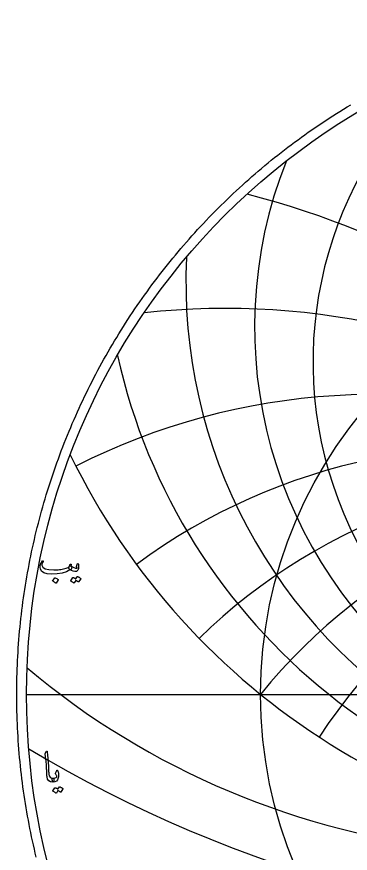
# Model space of a CAD drawing. Header units: millimetres. Extents: x -69 to 69, y -69 to 71.
# Drawn here: x -68.9 to -35.5, y -15.9 to 68 of the extents above; entities that cross this region are included whole.
import ezdxf

# ---------------------------------------------------------------- set-up
doc = ezdxf.new("R2010")
doc.units = ezdxf.units.MM
for name, color, linetype in [('CUT_OUTER', 1, 'Continuous'), ('ENGRAVE', 7, 'Continuous'), ('ENGRAVE_FINE', 8, 'Continuous'), ('TEXT', 5, 'Continuous')]:
    doc.layers.add(name, color=color, linetype=linetype)

msp = doc.modelspace()

# ---------------------------------------------------------------- linework, layer by layer
at = {"layer": 'CUT_OUTER'}
msp.add_lwpolyline([(-66.9682, -16.3386), (-67.0672, -15.9274), (-67.1636, -15.5156), (-67.2576, -15.1032), (-67.349, -14.6902), (-67.4379, -14.2767), (-67.5242, -13.8626), (-67.608, -13.4481), (-67.6892, -13.033), (-67.7679, -12.6174), (-67.8441, -12.2013), (-67.9177, -11.7848), (-67.9887, -11.3679), (-68.0572, -10.9505), (-68.1231, -10.5327), (-68.1864, -10.1145), (-68.2472, -9.6959), (-68.3054, -9.277), (-68.361, -8.8577), (-68.4141, -8.4381), (-68.4646, -8.0181), (-68.5125, -7.5979), (-68.5578, -7.1774), (-68.6006, -6.7566), (-68.6407, -6.3355), (-68.6783, -5.9142), (-68.7133, -5.4927), (-68.7457, -5.071), (-68.7755, -4.6491), (-68.8028, -4.227), (-68.8274, -3.8047), (-68.8495, -3.3824), (-68.8689, -2.9598), (-68.8858, -2.5372), (-68.9001, -2.1145), (-68.9117, -1.6917), (-68.9208, -1.2688), (-68.9273, -0.8459), (-68.9312, -0.423), (-68.9325, 0), (-68.9312, 0.423), (-68.9273, 0.8459), (-68.9208, 1.2688), (-68.9117, 1.6917), (-68.9001, 2.1145), (-68.8858, 2.5372), (-68.8689, 2.9598), (-68.8495, 3.3824), (-68.8274, 3.8047), (-68.8028, 4.227), (-68.7755, 4.6491), (-68.7457, 5.071), (-68.7133, 5.4927), (-68.6783, 5.9142), (-68.6407, 6.3355), (-68.6006, 6.7566), (-68.5578, 7.1774), (-68.5125, 7.5979), (-68.4646, 8.0181), (-68.4141, 8.4381), (-68.361, 8.8577), (-68.3054, 9.277), (-68.2472, 9.6959), (-68.1864, 10.1145), (-68.1231, 10.5327), (-68.0572, 10.9505), (-67.9887, 11.3679), (-67.9177, 11.7848), (-67.8441, 12.2013), (-67.7679, 12.6174), (-67.6892, 13.033), (-67.608, 13.4481), (-67.5242, 13.8626), (-67.4379, 14.2767), (-67.349, 14.6902), (-67.2576, 15.1032), (-67.1636, 15.5156), (-67.0672, 15.9274), (-66.9682, 16.3386), (-66.8667, 16.7492), (-66.7626, 17.1592), (-66.6561, 17.5685), (-66.5471, 17.9772), (-66.4355, 18.3852), (-66.3214, 18.7925), (-66.2049, 19.1991), (-66.0858, 19.6049), (-65.9643, 20.01), (-65.8403, 20.4144), (-65.7138, 20.818), (-65.5848, 21.2208), (-65.4534, 21.6229), (-65.3194, 22.0241), (-65.1831, 22.4245), (-65.0443, 22.824), (-64.903, 23.2227), (-64.7593, 23.6205), (-64.6131, 24.0174), (-64.4645, 24.4134), (-64.3135, 24.8085), (-64.1601, 25.2026), (-64.0042, 25.5958), (-63.846, 25.9881), (-63.6853, 26.3793), (-63.5223, 26.7696), (-63.3568, 27.1589), (-63.189, 27.5471), (-63.0188, 27.9343), (-62.8462, 28.3204), (-62.6712, 28.7055), (-62.4939, 29.0895), (-62.3142, 29.4724), (-62.1322, 29.8542), (-61.9479, 30.2349), (-61.7612, 30.6144), (-61.5722, 30.9928), (-61.3809, 31.37), (-61.1872, 31.7461), (-60.9913, 32.1209), (-60.793, 32.4946), (-60.5925, 32.867), (-60.3897, 33.2381), (-60.1846, 33.6081), (-59.9773, 33.9767), (-59.7677, 34.3441), (-59.5558, 34.7102), (-59.3417, 35.0749), (-59.1254, 35.4384), (-58.9068, 35.8005), (-58.686, 36.1613), (-58.4631, 36.5207), (-58.2379, 36.8787), (-58.0105, 37.2354), (-57.7809, 37.5906), (-57.5492, 37.9444), (-57.3153, 38.2968), (-57.0792, 38.6478), (-56.841, 38.9973), (-56.6006, 39.3453), (-56.3582, 39.6919), (-56.1136, 40.037), (-55.8668, 40.3805), (-55.618, 40.7225), (-55.3671, 41.063), (-55.1141, 41.402), (-54.859, 41.7394), (-54.6019, 42.0752), (-54.3427, 42.4095), (-54.0814, 42.7421), (-53.8182, 43.0731), (-53.5529, 43.4025), (-53.2855, 43.7303), (-53.0162, 44.0564), (-52.7449, 44.3809), (-52.4716, 44.7037), (-52.1963, 45.0248), (-51.919, 45.3443), (-51.6398, 45.662), (-51.3587, 45.978), (-51.0756, 46.2922), (-50.7906, 46.6048), (-50.5037, 46.9155), (-50.2149, 47.2245), (-49.9242, 47.5318), (-49.6316, 47.8372), (-49.3371, 48.1408), (-49.0408, 48.4426), (-48.7426, 48.7426), (-48.4426, 49.0408), (-48.1408, 49.3371), (-47.8372, 49.6316), (-47.5318, 49.9242), (-47.2245, 50.2149), (-46.9155, 50.5037), (-46.6048, 50.7906), (-46.2922, 51.0756), (-45.978, 51.3587), (-45.662, 51.6398), (-45.3443, 51.919), (-45.0248, 52.1963), (-44.7037, 52.4716), (-44.3809, 52.7449), (-44.0564, 53.0162), (-43.7303, 53.2855), (-43.4025, 53.5529), (-43.0731, 53.8182), (-42.7421, 54.0814), (-42.4095, 54.3427), (-42.0752, 54.6019), (-41.7394, 54.859), (-41.402, 55.1141), (-41.063, 55.3671), (-40.7225, 55.618), (-40.3805, 55.8668), (-40.037, 56.1136), (-39.6919, 56.3582), (-39.3453, 56.6006), (-38.9973, 56.841), (-38.6478, 57.0792), (-38.2968, 57.3153), (-37.9444, 57.5492), (-37.5906, 57.7809), (-37.2354, 58.0105), (-36.8787, 58.2379), (-36.5207, 58.4631), (-36.1613, 58.686), (-35.8005, 58.9068), (-35.4384, 59.1254)], dxfattribs=at)
at = {"layer": 'ENGRAVE'}
msp.add_lwpolyline([(-67.95, 0), (67.95, 0)], dxfattribs=at)
for radius in [67.95, 44.4794]:
    msp.add_circle((0, 0), radius, dxfattribs=at)
for centre, radius, start, end in [((0, 33.3639), 39.2198, 131.307855, 48.692145), ((0, 36.8385), 45.0823, 158.307565, 21.692435), ((0, 41.2872), 51.9657, 177.166321, 2.833679), ((0, 47.1036), 60.279, 192.562112, 347.437888), ((0, 54.9274), 70.6784, 205.930897, 334.069103), ((0, -36.0187), 57.2342, 39, 141), ((0, -36.0187), 57.2342, 39, 141), ((-16.9456, 63.242), 79.1525, 229.930345, 264.433471)]:
    msp.add_arc(centre, radius, start, end, dxfattribs=at)
at = {"layer": 'ENGRAVE_FINE'}
for centre, radius, start, end in [((-68.2091, -36.0187), 89.0407, 14.688568, 75.445741), ((-68.2091, -36.0187), 89.0407, 14.688568, 75.445741), ((-48.0252, -36.0187), 74.714, 18.753071, 96.251491), ((-48.0252, -36.0187), 74.714, 18.753071, 96.251491), ((-33.0442, -36.0187), 66.0884, 23.109812, 116.954145), ((-33.0442, -36.0187), 66.0884, 23.109812, 116.954145), ((-20.8316, -36.0187), 60.9074, 27.851987, 126.345474), ((-20.8316, -36.0187), 60.9074, 27.851987, 126.345474), ((-10.0919, -36.0187), 58.1172, 33.097661, 134.238363), ((-10.0919, -36.0187), 58.1172, 33.097661, 134.238363), ((10.0919, -36.0187), 58.1172, 45.761637, 146.902339), ((10.0919, -36.0187), 58.1172, 45.761637, 146.902339), ((0, 107.9194), 132.0697, 239.147014, 300.852986)]:
    msp.add_arc(centre, radius, start, end, dxfattribs=at)
at = {"layer": 'TEXT'}
for points in [[(-63.4948, 12.8726), (-63.4906, 12.8705), (-63.4867, 12.8683), (-63.4831, 12.8662), (-63.4798, 12.864), (-63.4764, 12.8616), (-63.4728, 12.8587), (-63.4689, 12.8552), (-63.4648, 12.8512), (-63.4302, 12.8105), (-63.4165, 12.7526), (-63.4238, 12.6776), (-63.4519, 12.5854), (-63.4779, 12.5294), (-63.5044, 12.4943), (-63.5315, 12.4801), (-63.5591, 12.4868), (-63.573, 12.4935), (-63.5848, 12.4965), (-63.5944, 12.4957), (-63.6019, 12.4911), (-63.9534, 12.2988), (-64.3735, 12.1632), (-64.8622, 12.0844), (-65.4194, 12.0625), (-65.87, 12.101), (-66.2102, 12.2039), (-66.4401, 12.3711), (-66.5596, 12.6026), (-66.5781, 12.7119), (-66.5821, 12.8212), (-66.5716, 12.9305), (-66.5467, 13.0398), (-66.5127, 13.1365), (-66.4706, 13.2252), (-66.4205, 13.3058), (-66.3624, 13.3784), (-66.3514, 13.3875), (-66.3399, 13.3934), (-66.3279, 13.3961), (-66.3153, 13.3956), (-66.3035, 13.3905), (-66.2938, 13.3838), (-66.2863, 13.3755), (-66.281, 13.3655), (-66.2786, 13.3559), (-66.2799, 13.3441), (-66.285, 13.3302), (-66.2938, 13.3141), (-66.356, 13.223), (-66.3967, 13.1341), (-66.416, 13.0473), (-66.4138, 12.9626), (-66.312, 12.7504), (-66.0752, 12.5983), (-65.7034, 12.5061), (-65.1965, 12.474), (-65.0573, 12.4761), (-64.9184, 12.4825), (-64.7798, 12.4933), (-64.6414, 12.5083), (-64.5041, 12.5275), (-64.3687, 12.5511), (-64.2351, 12.579), (-64.1034, 12.6111), (-63.9757, 12.6476), (-63.8709, 12.684), (-63.7892, 12.7204), (-63.7305, 12.7569), (-63.7079, 12.7762), (-63.6871, 12.7997), (-63.6682, 12.8276), (-63.6512, 12.8597), (-63.6353, 12.8956), (-63.6196, 12.9348), (-63.6042, 12.9771), (-63.5891, 13.0226), (-63.5832, 13.0366), (-63.5741, 13.0484), (-63.5617, 13.058), (-63.5462, 13.0655), (-63.5296, 13.0695), (-63.5141, 13.0687), (-63.4996, 13.0631), (-63.4862, 13.0526), (-63.4755, 13.0382), (-63.4691, 13.0205), (-63.4669, 12.9996), (-63.4691, 12.9755)], [(-63.6234, 12.5297), (-63.67, 12.5739), (-63.6941, 12.6294), (-63.6957, 12.6961), (-63.6748, 12.774), (-63.6295, 12.8439), (-63.588, 12.8865), (-63.5502, 12.9018), (-63.5162, 12.8898), (-63.3555, 12.7834), (-63.1947, 12.7086), (-63.034, 12.6655), (-62.8732, 12.654), (-62.8676, 12.6551), (-62.8636, 12.6583), (-62.8612, 12.6636), (-62.8604, 12.6711), (-62.8644, 12.6853), (-62.8765, 12.7065), (-62.8965, 12.7346), (-62.9247, 12.7697), (-62.93, 12.7804), (-62.9332, 12.7912), (-62.9343, 12.8019), (-62.9332, 12.8126), (-62.8304, 13.1084), (-62.8256, 13.1196), (-62.8197, 13.1277), (-62.8127, 13.1325), (-62.8047, 13.1341), (-62.7966, 13.1327), (-62.7897, 13.1287), (-62.7838, 13.122), (-62.7789, 13.1126), (-62.7468, 13.0165), (-62.7275, 12.9208), (-62.7211, 12.8257), (-62.7275, 12.7312), (-62.7484, 12.6135), (-62.7768, 12.5179), (-62.8127, 12.4442), (-62.8561, 12.3925), (-62.889, 12.3641), (-62.9193, 12.3432), (-62.9469, 12.3298), (-62.9718, 12.3239), (-63.1154, 12.3207), (-63.2719, 12.3539), (-63.4412, 12.4236), (-63.6234, 12.5297)], [(-62.8604, 11.801), (-62.855, 11.8064), (-62.8475, 11.8096), (-62.8379, 11.8106), (-62.8261, 11.8096), (-62.7839, 11.7938), (-62.743, 11.7763), (-62.7035, 11.7573), (-62.6653, 11.7367), (-62.6282, 11.7142), (-62.5919, 11.6895), (-62.5564, 11.6628), (-62.5217, 11.6338), (-62.5151, 11.625), (-62.5121, 11.6156), (-62.5129, 11.6057), (-62.5175, 11.5952), (-62.7232, 11.2695), (-62.7288, 11.2652), (-62.7371, 11.2652), (-62.7481, 11.2695), (-62.7618, 11.278), (-62.7712, 11.2859), (-62.7864, 11.2968), (-62.8076, 11.3106), (-62.8347, 11.3273), (-62.8679, 11.3473), (-62.9075, 11.3707), (-62.9536, 11.3977), (-63.0061, 11.4281), (-63.169, 11.1752), (-63.1765, 11.1674), (-63.1861, 11.1655), (-63.1979, 11.1695), (-63.2119, 11.1795), (-63.2239, 11.188), (-63.2429, 11.2009), (-63.2689, 11.218), (-63.3019, 11.2395), (-63.3423, 11.2652), (-63.3908, 11.2952), (-63.4474, 11.3295), (-63.5119, 11.3681), (-63.5186, 11.3745), (-63.5216, 11.3809), (-63.5208, 11.3874), (-63.5162, 11.3938), (-63.3062, 11.7067), (-63.3008, 11.712), (-63.2933, 11.7153), (-63.2837, 11.7163), (-63.2719, 11.7153), (-63.236, 11.7036), (-63.2012, 11.6901), (-63.1674, 11.6747), (-63.1347, 11.6574), (-63.1031, 11.6385), (-63.0726, 11.6183), (-63.0431, 11.5967), (-63.0147, 11.5738)], [(-65.1193, 11.681), (-65.114, 11.6863), (-65.1065, 11.6895), (-65.0968, 11.6906), (-65.085, 11.6895), (-65.0017, 11.6558), (-64.9232, 11.6145), (-64.8496, 11.5658), (-64.7807, 11.5095), (-64.774, 11.5009), (-64.7711, 11.4924), (-64.7719, 11.4838), (-64.7764, 11.4752), (-64.9779, 11.1495), (-64.9854, 11.1417), (-64.995, 11.1398), (-65.0068, 11.1438), (-65.0208, 11.1537), (-65.0328, 11.1623), (-65.0518, 11.1752), (-65.0778, 11.1923), (-65.1108, 11.2137), (-65.1512, 11.2395), (-65.1997, 11.2695), (-65.2562, 11.3038), (-65.3208, 11.3423), (-65.3294, 11.3488), (-65.3337, 11.3552), (-65.3337, 11.3616), (-65.3294, 11.3681)], [(-65.9404, -5.7072), (-65.9321, -5.6943), (-65.9243, -5.6857), (-65.9171, -5.6815), (-65.9104, -5.6815), (-65.9002, -5.6871), (-65.8911, -5.704), (-65.883, -5.7321), (-65.8761, -5.7715), (-65.8407, -6.0916), (-65.8118, -6.3877), (-65.7893, -6.6596), (-65.7732, -6.9074), (-65.7629, -7.1193), (-65.7534, -7.3092), (-65.7447, -7.4772), (-65.7368, -7.6232), (-65.7299, -7.7473), (-65.7244, -7.8493), (-65.7203, -7.9294), (-65.7175, -7.9876), (-65.6794, -8.1617), (-65.5953, -8.2898), (-65.4651, -8.3717), (-65.2888, -8.4076), (-65.2398, -8.4205), (-65.2085, -8.4505), (-65.1948, -8.4977), (-65.1988, -8.562), (-65.2189, -8.6632), (-65.2406, -8.7356), (-65.2639, -8.779), (-65.2888, -8.7934), (-65.5369, -8.7607), (-65.7196, -8.6627), (-65.837, -8.4993), (-65.8889, -8.2705), (-65.8971, -8.161), (-65.9045, -8.0513), (-65.911, -7.9414), (-65.9168, -7.8311), (-65.922, -7.7206), (-65.927, -7.6098), (-65.9317, -7.4988), (-65.9361, -7.3875), (-65.9441, -7.1752), (-65.9554, -6.984), (-65.9698, -6.814), (-65.9875, -6.6652), (-66.0084, -6.5223), (-66.0325, -6.37), (-66.0599, -6.2083), (-66.0904, -6.0372), (-66.0944, -6.0064), (-66.0936, -5.9783), (-66.088, -5.9528), (-66.0775, -5.9301)], [(-65.0316, -7.889), (-64.9116, -7.6232), (-64.8939, -7.594), (-64.8752, -7.5836), (-64.8554, -7.5919), (-64.8345, -7.6189), (-64.7959, -7.7), (-64.7659, -7.7845), (-64.7445, -7.8725), (-64.7316, -7.964), (-64.7276, -8.0595), (-64.7327, -8.1596), (-64.7469, -8.2642), (-64.7702, -8.3733), (-64.8412, -8.5571), (-64.9513, -8.6884), (-65.1005, -8.7672), (-65.2888, -8.7934), (-65.3105, -8.7798), (-65.3328, -8.7388), (-65.3555, -8.6705), (-65.3788, -8.5748), (-65.3855, -8.5236), (-65.3842, -8.4816), (-65.3748, -8.4486), (-65.3574, -8.4248), (-65.3435, -8.4157), (-65.3274, -8.4098), (-65.3092, -8.4071), (-65.2888, -8.4076), (-65.1702, -8.4039), (-65.067, -8.3798), (-64.9794, -8.3353), (-64.9073, -8.2705), (-64.9041, -8.2654), (-64.9031, -8.2587), (-64.9041, -8.2504), (-64.9073, -8.2405), (-64.9242, -8.1799), (-64.9491, -8.1183), (-64.9821, -8.0556), (-65.0231, -7.9919), (-65.0365, -7.9677), (-65.0424, -7.9426), (-65.0408, -7.9163), (-65.0316, -7.889)], [(-64.6502, -9.2778), (-64.6448, -9.2724), (-64.6373, -9.2692), (-64.6276, -9.2681), (-64.6159, -9.2692), (-64.5737, -9.285), (-64.5328, -9.3024), (-64.4933, -9.3215), (-64.4551, -9.3421), (-64.418, -9.3646), (-64.3817, -9.3892), (-64.3462, -9.416), (-64.3115, -9.445), (-64.3048, -9.4538), (-64.3019, -9.4632), (-64.3027, -9.4731), (-64.3072, -9.4835), (-64.513, -9.8093), (-64.5186, -9.8136), (-64.5269, -9.8136), (-64.5379, -9.8093), (-64.5516, -9.8007), (-64.5609, -9.7928), (-64.5762, -9.782), (-64.5974, -9.7682), (-64.6244, -9.7514), (-64.6577, -9.7315), (-64.6973, -9.708), (-64.7434, -9.6811), (-64.7959, -9.6507), (-64.9588, -9.9036), (-64.9663, -9.9114), (-64.9759, -9.9133), (-64.9877, -9.9092), (-65.0016, -9.8993), (-65.0137, -9.8908), (-65.0327, -9.8779), (-65.0587, -9.8607), (-65.0917, -9.8393), (-65.1321, -9.8136), (-65.1806, -9.7836), (-65.2371, -9.7493), (-65.3017, -9.7107), (-65.3084, -9.7043), (-65.3113, -9.6979), (-65.3105, -9.6914), (-65.306, -9.685), (-65.0959, -9.3721), (-65.0906, -9.3667), (-65.0831, -9.3635), (-65.0734, -9.3624), (-65.0616, -9.3635), (-65.0258, -9.3752), (-64.9909, -9.3887), (-64.9572, -9.4041), (-64.9245, -9.4214), (-64.8929, -9.4403), (-64.8623, -9.4605), (-64.8329, -9.4821), (-64.8045, -9.505)]]:
    msp.add_lwpolyline(points, close=True, dxfattribs=at)

doc.saveas('drawing.dxf')
